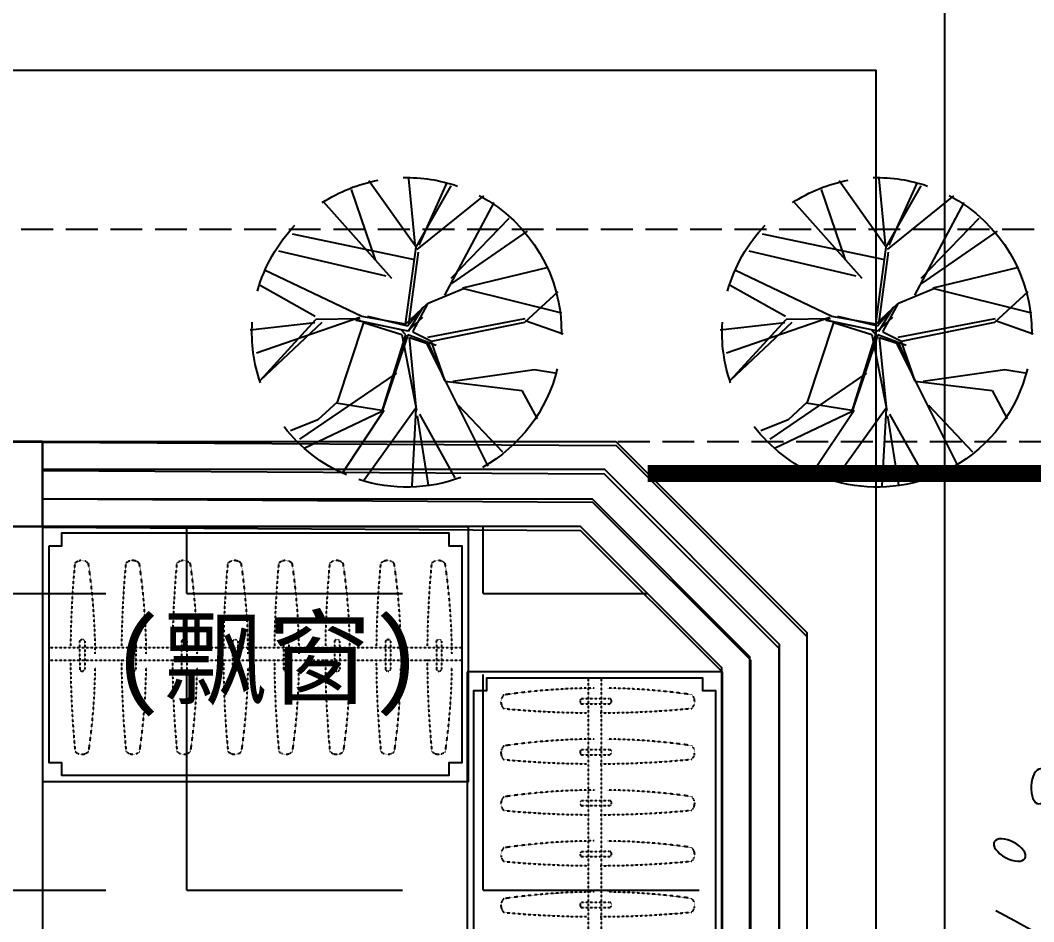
# Model space of a CAD drawing. Extents: x -284868 to 304789, y -137694 to 137894.
# Drawn here: x -45859 to -43472, y -24704 to -22580 of the extents above; entities that cross this region are included whole.
import ezdxf
from ezdxf.enums import TextEntityAlignment as Align

# ---------------------------------------------------------------- set-up
doc = ezdxf.new("R2010")
doc.units = 0
doc.linetypes.add('DASH', pattern=[0.35, 0.25, -0.1])
doc.layers.get('0').update_dxf_attribs({"linetype": 'CONTINUOUS'})
for name, color, linetype in [('0-墙', 4, 'CONTINUOUS'), ('0-底图', 251, 'CONTINUOUS'), ('0-窗', 11, 'CONTINUOUS'), ('0-非设计区域', 251, 'CONTINUOUS'), ('E-FIRE-CIRC', 120, 'CONTINUOUS'), ('EM-强电', 220, 'CONTINUOUS'), ('P-平面家具', 3, 'CONTINUOUS'), ('P-平面植物', 251, 'CONTINUOUS'), ('WIRE-照明', 130, 'CONTINUOUS')]:
    doc.layers.add(name, color=color, linetype=linetype)
doc.styles.add('_TCH_DYN', font='')
doc.styles.get('_TCH_DYN').set_extended_font_data('SimSun')

# ---------------------------------------------------------------- blocks, each defined once
blk = doc.blocks.new('13300142T2140sdf43dfgergf1217ghh165451564560402NEW2ffdfdfdsfsfe2322fadfadf03093088212A$C35C56D37')
at = {"linetype": 'DASH', "ltscale": 0.2}
for p, q in [((180, 75.9), (243.3, 95.3)), ((183.6, 64.1), (246.9, 83.5))]:
    blk.add_line(p, q, dxfattribs=at)
for centre, radius, start, end in [((664.4, -1374.9), 1553.6, 98.827, 106.1712), ((415.6, 140.3), 22.5, 331.5297, 62.5104), ((-460.3, 2299.3), 2347.3, 287.1469, 292.4323), ((664.4, -1374.9), 1553.6, 107.3266, 115.2131), ((185.8, 71.2), 7.48, 140.9975, 253.0426), ((243.5, 88.9), 6.43, 302.1071, 91.933), ((22.4, 19.9), 22.5, 151.5297, 242.5104), ((-460.3, 2299.3), 2347.3, 281.6078, 286.3821)]:
    blk.add_arc(centre, radius, start, end, dxfattribs=at)
blk = doc.blocks.new('*U222')
at = {"linetype": 'DASH', "ltscale": 0.2}
for p, q in [((-15, 991.7), (-15, 18.7)), ((15, 991.7), (15, 18.7))]:
    blk.add_line(p, q, dxfattribs=at)
for points in [[(-300, 1006.7), (-300, 3.7), (300, 3.7), (300, 1006.7), (-300, 1006.7)], [(-255, 18.7), (255, 18.7), (255, 48.7), (285, 48.7), (285, 961.7), (255, 961.7), (255, 991.7), (-255, 991.7), (-255, 961.7), (-285, 961.7), (-285, 48.7), (-255, 48.7), (-255, 18.7)]]:
    blk.add_lwpolyline(points)
at = {"rotation": 343.0620202558109}
for p in [(-225.4, 923.3), (-225.4, 803.3), (-225.4, 683.3), (-225.4, 563.3), (-225.4, 443.3), (-225.4, 323.3), (-225.4, 203.3), (-225.4, 83.3)]:
    blk.add_blockref('13300142T2140sdf43dfgergf1217ghh165451564560402NEW2ffdfdfdsfsfe2322fadfadf03093088212A$C35C56D37', p, dxfattribs=at)
blk = doc.blocks.new('*U245')
at = {"linetype": 'DASH', "ltscale": 0.2}
for p, q in [((-15, 1305.8), (-15, -831.3)), ((15, 1305.8), (15, -831.3))]:
    blk.add_line(p, q, dxfattribs=at)
for points in [[(-300, 1320.8), (-300, -846.3), (300, -846.3), (300, 1320.8), (-300, 1320.8)], [(-255, -831.3), (255, -831.3), (255, -801.3), (285, -801.3), (285, 1275.8), (255, 1275.8), (255, 1305.8), (-255, 1305.8), (-255, 1275.8), (-285, 1275.8), (-285, -801.3), (-255, -801.3), (-255, -831.3)]]:
    blk.add_lwpolyline(points)
at = {"rotation": 343.0620202558109}
for p in [(-225.4, 1237.5), (-225.4, 1117.5), (-225.4, 997.5), (-225.4, 877.5), (-225.4, 757.5), (-225.4, 637.5)]:
    blk.add_blockref('13300142T2140sdf43dfgergf1217ghh165451564560402NEW2ffdfdfdsfsfe2322fadfadf03093088212A$C35C56D37', p, dxfattribs=at)
blk = doc.blocks.new('A$C5ed5d99b')
for p, q in [((12850, 0), (13050, 0)), ((13050, 0), (13050, -1850)), ((13050, -0.6), (14400.6, -8.5)), ((14850.3, -458.3), (14400.6, -8.5)), ((13050, -67.3), (14372.8, -75)), ((14783.7, -485.9), (14372.8, -75)), ((13050, -133.9), (14345, -141.6)), ((14717, -513.5), (14345, -141.6)), ((13050, -200.6), (14317.3, -208.1)), ((14650.3, -541.1), (14317.3, -208.1)), ((14850.3, -458.3), (14850.3, -2708.3)), ((14783.7, -485.9), (14783.7, -2708.3)), ((14717, -513.5), (14717, -2708.3)), ((14650.3, -541.1), (14650.3, -2708.3))]:
    blk.add_line(p, q)
at = {"extrusion": (-1.6918e-11, 2.93488e-11, -1), "xscale": -1, "zscale": -1, "rotation": 90}
blk.add_blockref('*U222', (-13046.3, -500, 0), dxfattribs=at)
at = {"extrusion": (-2.93488e-11, -1.6918e-11, -1), "xscale": -1, "zscale": -1}
blk.add_blockref('*U245', (-14350.3, -1862, 0), dxfattribs=at)
at = {"style": '_TCH_DYN'}
blk.add_text('(飘窗)', height=180, dxfattribs=at).set_placement((13947.7, -652.4), align=Align.BOTTOM_RIGHT)
blk = doc.blocks.new('yld.studio@foxmail.com-15')
at = {"color": 251}
blk.add_arc((67613.8, -97926.4), 760, 348.5882, 46.5714, dxfattribs=at)
for centre, major_axis in [((68372.2, -97334), (1.5, -29.9)), ((68423.5, -97442.7), (26.4, 14.1))]:
    blk.add_ellipse(centre, major_axis=major_axis, ratio=0.489709, dxfattribs=at)
blk.add_open_spline([(68493.5, -98324.8), (68159.1, -98245.9), (67459.4, -98081), (68108.2, -97730.2), (68447, -97547)], degree=3, knots=[0, 0, 0, 0, 150.094152, 314.060203, 314.060203, 314.060203, 314.060203], dxfattribs=at)
blk = doc.blocks.new('yld.studio@foxmail.com-2-220')
at = {"color": 251, "ltscale": 100}
for p, q in [((8513.9, -109870.1), (8534.1, -109657.1)), ((8510.1, -109877.5), (8397.2, -109679.9)), ((8501.1, -109873.4), (8409.6, -109669)), ((8511.1, -109879.5), (8664.3, -109664.1)), ((8507.4, -109887.1), (8290.8, -109712.8)), ((8643.6, -109920.9), (8721.4, -109692)), ((8417.6, -110035.7), (8256.9, -109733.9)), ((8589.8, -109981.6), (8812.1, -109731.5)), ((8397.2, -109980.4), (8208.1, -109785.5)), ((8394.9, -109998.4), (8148.5, -109827.1)), ((8515.1, -109920.7), (8913.5, -109837.6)), ((8545.1, -110130), (8511.1, -109879.5)), ((8535.1, -110130.3), (8503.4, -109895.4)), ((8608.5, -109974.4), (8957.6, -109892.2)), ((8358.7, -110012.5), (8079.5, -109944.3)), ((8687.6, -110105.4), (9004.3, -109954.2)), ((8356.4, -110013.7), (8038, -110093.8)), ((8471.5, -110062), (8356.4, -110013.7)), ((8839.3, -110105.6), (9019, -110003.9)), ((8157, -110123.6), (8048.7, -110023.6)), ((8521.9, -110154.8), (8471.5, -110062)), ((8545.1, -110130), (8474.7, -110063.6)), ((8488.6, -110076.5), (8536.7, -110154.5)), ((8539, -110135.6), (8488.6, -110076.5)), ((8155.7, -110118.3), (8032.3, -110161.7)), ((8472.3, -110172.8), (8155.6, -110112.1)), ((8538, -110151.7), (8489.4, -110108)), ((8707.1, -110117.1), (8538, -110151.7)), ((8669.6, -110104.1), (8539, -110135.6)), ((8545.1, -110130), (8687.6, -110105.4)), ((8559.5, -110148.7), (8707.1, -110117.1)), ((8692.8, -110112.7), (8836.9, -110114.6)), ((8694.6, -110108.9), (9030.8, -110225)), ((9019, -110313.5), (8836.9, -110114.6)), ((8461.2, -110185.6), (8157, -110123.6)), ((8544.7, -110164.9), (8559.5, -110148.7)), ((8682.6, -110125.1), (8557.8, -110163.7)), ((8682.6, -110125.1), (8768.3, -110384.4)), ((8818.2, -110125.1), (9019, -110313.5)), ((8840.8, -110125.9), (9051.6, -110150.2)), ((8463.3, -110184.6), (8417.7, -110316.4)), ((8445.9, -110200), (8538.1, -110165.1)), ((8521.9, -110154.8), (8463.3, -110184.6)), ((8532.4, -110173.4), (8470.5, -110194.6)), ((8557.8, -110163.7), (8509.5, -110410)), ((8509.5, -110410), (8532.4, -110173.4)), ((8538.1, -110165.1), (8622.5, -110416.5)), ((8622.5, -110416.5), (8544.7, -110164.9)), ((8477.1, -110193.3), (8277.6, -110592.7)), ((8470.5, -110194.6), (8417.7, -110316.4)), ((8125, -110277.7), (8052.4, -110289.4)), ((8391, -110315.4), (8125, -110277.7)), ((8417.7, -110316.4), (8166.6, -110346.4)), ((8574.8, -110289.9), (8890.1, -110505.1)), ((8166.6, -110346.4), (8117, -110438.8)), ((8373.7, -110393.6), (8229.8, -110545.8)), ((8511.4, -110403.8), (8679.8, -110638.2)), ((8511.4, -110406.1), (8525.2, -110657)), ((8771.5, -110385.9), (8615.9, -110411.9)), ((8615.9, -110411.9), (8752.8, -110617.3)), ((8622.3, -110415), (8875.2, -110535.6)), ((8768.3, -110384.4), (8830.5, -110442)), ((8500, -110423.7), (8384.7, -110630.9)), ((8507.1, -110429.3), (8471.5, -110654.4)), ((8830.5, -110442), (8919.5, -110477.1))]:
    blk.add_line(p, q, dxfattribs=at)
for start, end in [(88.6766, 109.1318), (56.9006, 79.3688), (117.8667, 180.7636), (15.425, 43.7388), (340.9435, 3.7139), (193.5797, 240.7292), (292.8624, 322.3567), (249.5801, 287.9773)]:
    blk.add_arc((8541.4, -110156.9), 504, start, end, dxfattribs=at)
blk = doc.blocks.new('A$C41675BF7')
at = {"layer": 'EM-强电', "color": 6, "const_width": 40}
blk.add_lwpolyline([(11250.5, -11955), (8075, -11955)], dxfattribs=at)

msp = doc.modelspace()

# ---------------------------------------------------------------- hatches: boundary and pattern name
at = {"layer": '0-非设计区域', "ltscale": 3}
h = msp.add_hatch(dxfattribs=at)
h.set_pattern_fill('ANGLE', color=256, scale=100)
h.set_pattern_definition([(0, (-492507.45, 452446.1), (0, 698.5), [508, -190.5]), (90, (-492507.45, 452446.1), (-698.5, 4e-14), [508, -190.5])])
h.paths.add_polyline_path([(-58656.6, -23772.7), (-58656.6, -32822.7), (-53906.6, -32822.7), (-53906.6, -31022.7), (-44539.5, -31022.7), (-44206.6, -30689.9), (-44206.6, -24105.5), (-44539.5, -23772.7)])

# ---------------------------------------------------------------- linework, layer by layer
at = {"layer": '0-墙', "ltscale": 3}
msp.add_lwpolyline([(-46006.6, -23772.7), (-45806.6, -23772.7), (-45806.6, -23572.7), (-46006.6, -23572.7)], close=True, dxfattribs=at)
at = {"layer": '0-窗'}
for points in [[(-44206.6, -26272.7), (-44206.6, -24105.5), (-44539.5, -23772.7), (-45806.6, -23772.7), (-45806.6, -23572.7), (-44456.6, -23572.7), (-44006.6, -24022.7), (-44006.6, -26272.7), (-44206.6, -26272.7)], [(-45806.6, -23637.7), (-44483.5, -23637.7), (-44071.6, -24049.6), (-44071.6, -26272.7)], [(-45806.6, -23707.7), (-44512.5, -23707.7), (-44141.6, -24078.6), (-44141.6, -26272.7)]]:
    msp.add_lwpolyline(points, dxfattribs=at)
at = {"layer": '0-非设计区域', "ltscale": 3}
msp.add_lwpolyline([(-58656.6, -23772.7), (-58656.6, -32822.7), (-53906.6, -32822.7), (-53906.6, -31022.7), (-44539.5, -31022.7), (-44206.6, -30689.9), (-44206.6, -24105.5), (-44539.5, -23772.7)], close=True, dxfattribs=at)
at = {"layer": 'P-平面家具', "linetype": 'DASH', "ltscale": 300}
msp.add_lwpolyline([(-55056.6, -23572.7), (-41376.6, -23572.7), (-41376.6, -23172.7, 0.414214), (-41476.6, -23072.7), (-54956.6, -23072.7, 0.414214), (-55056.6, -23172.7)], format="xyb", close=True, dxfattribs=at)
at = {"layer": 'WIRE-照明'}
for points in [[(-43681.3, -26768.8), (-43681.3, -22300), (-51414.8, -22300), (-51414.8, -16058.7), (-52081.6, -16058.7)], [(-59129.4, -22697.7), (-43843.8, -22697.7), (-43843.8, -26768.8)]]:
    msp.add_lwpolyline(points, dxfattribs=at)

# ---------------------------------------------------------------- block references
at = {"layer": '0-底图'}
msp.add_blockref('A$C5ed5d99b', (-58856.6, -23573.6), dxfattribs=at)
at = {"layer": 'E-FIRE-CIRC'}
msp.add_blockref('A$C41675BF7', (-52456.6, -11692.7), dxfattribs=at)
at = {"layer": 'P-平面植物'}
for name, p, xscale, yscale, zscale in [('yld.studio@foxmail.com-2-220', (-38769.5, 56378.7, 0), -0.7234589182725817, 0.7234589182725817, 0.7234589182725817), ('yld.studio@foxmail.com-2-220', (-37662.3, 56378.7, 0), -0.7234589182725817, 0.7234589182725817, 0.7234589182725817), ('yld.studio@foxmail.com-15', (50705.2, 109665.4), -1.377219718655453, 1.377219718655453, 1.377219718655453)]:
    msp.add_blockref(name, p, dxfattribs=dict(at, xscale=xscale, yscale=yscale, zscale=zscale))

doc.saveas('drawing.dxf')
